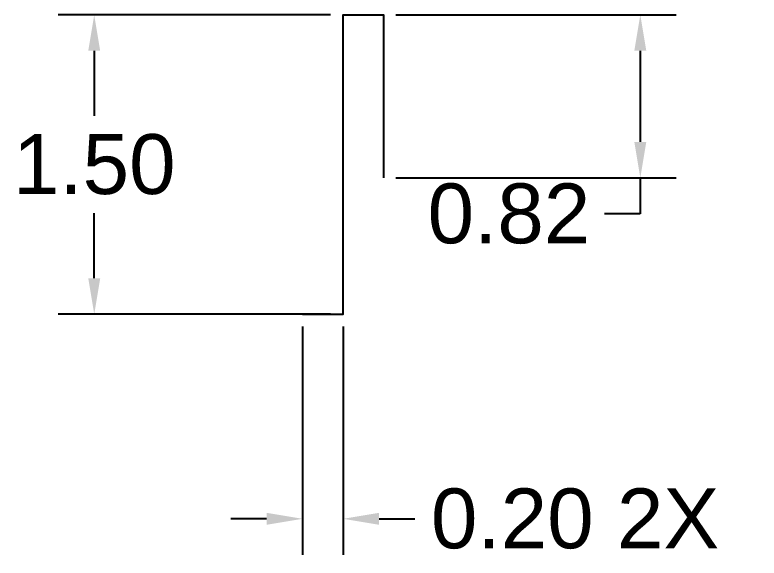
# Model space of a CAD drawing. Header units: centimetres. Extents: x 3.4 to 21.1, y 2.8 to 10.
# Drawn here: x 9.336 to 13.065, y 2.793 to 5.515 of the extents above; entities that cross this region are included whole.
import ezdxf

# ---------------------------------------------------------------- set-up
doc = ezdxf.new("R2010")
doc.units = ezdxf.units.CM
doc.header["$MEASUREMENT"] = 0
doc.layers.add('Cotare', color=2, linetype='Continuous')
doc.layers.add('Prindere_circuit_pcb_ecran', color=7, linetype='Continuous', true_color=0xdce882)
doc.styles.get("Standard").update_dxf_attribs({"font": 'arial.ttf'})
doc.dimstyles.get("Standard").update_dxf_attribs({"dimtxt": 0.3, "dimasz": 0.18, "dimexe": 0.18, "dimexo": 0.0625, "dimgap": 0.09, "dimtad": 0, "dimtih": 1, "dimtoh": 1, "dimzin": 0, "dimdsep": 46, "dimtxsty": 'Standard', "dimcen": 0.09, "dimadec": 0, "dimazin": 0, "dimtfac": 1, "dimtofl": 0, "dimtmove": 0, "dimatfit": 3, "dimfxl": 1, "dimtolj": 1, "dimtzin": 0, "dimarcsym": 0})

# ---------------------------------------------------------------- blocks, each defined once
blk = doc.blocks.new('*D27')
at = {"layer": 'Cotare', "color": 0, "lineweight": -2, "transparency": 16777216}
for p, q in [((10.7771, 3.9527), (10.7771, 2.8098)), ((10.9805, 3.9527), (10.9805, 2.8098)), ((10.5971, 2.9898), (10.4171, 2.9898)), ((11.1605, 2.9898), (11.3405, 2.9898))]:
    blk.add_line(p, q, dxfattribs=at)
at = {"layer": 'Cotare', "color": 0, "transparency": 16777216}
for points in [[(10.5971, 3.0198), (10.5971, 2.9598), (10.7771, 2.9898)], [(11.1605, 3.0198), (11.1605, 2.9598), (10.9805, 2.9898)]]:
    blk.add_solid(points, dxfattribs=at)
at = {"layer": 'Defpoints', "color": 0, "transparency": 16777216}
for p in [(10.7771, 4.0152), (10.9805, 4.0152), (10.9805, 2.9898)]:
    blk.add_point(p, dxfattribs=at)
at = {"layer": 'Cotare', "color": 0, "transparency": 16777216, "insert": (12.1428, 2.9898), "char_height": 0.3, "width": 1.844301, "attachment_point": 5}
blk.add_mtext('\\A1;0.20{\\fArial|b0|i0|c238|p34; 2X}', dxfattribs=at)
blk = doc.blocks.new('*D28')
at = {"layer": 'Cotare', "color": 0, "lineweight": -2, "transparency": 16777216}
for p, q in [((10.918, 5.5147), (9.5532, 5.5147)), ((9.7332, 5.3347), (9.7332, 5.0081)), ((9.7332, 4.1952), (9.7332, 4.5218)), ((10.918, 4.0152), (9.5532, 4.0152))]:
    blk.add_line(p, q, dxfattribs=at)
at = {"layer": 'Cotare', "color": 0, "transparency": 16777216}
for points in [[(9.7032, 5.3347), (9.7632, 5.3347), (9.7332, 5.5147)], [(9.7032, 4.1952), (9.7632, 4.1952), (9.7332, 4.0152)]]:
    blk.add_solid(points, dxfattribs=at)
at = {"layer": 'Defpoints', "color": 0, "transparency": 16777216}
for p in [(10.9805, 5.5147), (9.7332, 4.0152), (10.9805, 4.0152)]:
    blk.add_point(p, dxfattribs=at)
at = {"layer": 'Cotare', "color": 0, "transparency": 16777216, "insert": (9.7332, 4.765), "char_height": 0.3, "attachment_point": 5}
blk.add_mtext('\\A1;1.50', dxfattribs=at)
blk = doc.blocks.new('*D29')
at = {"layer": 'Cotare', "color": 0, "lineweight": -2, "transparency": 16777216}
for p, q in [((11.2446, 5.5147), (12.6496, 5.5147)), ((12.4696, 5.3347), (12.4696, 4.878)), ((11.2446, 4.698), (12.6496, 4.698)), ((12.4696, 4.698), (12.4696, 4.518)), ((12.4696, 4.518), (12.2896, 4.518))]:
    blk.add_line(p, q, dxfattribs=at)
at = {"layer": 'Cotare', "color": 0, "transparency": 16777216}
for points in [[(12.4396, 5.3347), (12.4996, 5.3347), (12.4696, 5.5147)], [(12.4396, 4.878), (12.4996, 4.878), (12.4696, 4.698)]]:
    blk.add_solid(points, dxfattribs=at)
at = {"layer": 'Defpoints', "color": 0, "transparency": 16777216}
for p in [(11.1821, 5.5147), (11.1821, 4.698), (12.4696, 4.698)]:
    blk.add_point(p, dxfattribs=at)
at = {"layer": 'Cotare', "color": 0, "transparency": 16777216, "insert": (11.8115, 4.518), "char_height": 0.3, "attachment_point": 5}
blk.add_mtext('\\A1;0.82', dxfattribs=at)

msp = doc.modelspace()

# ---------------------------------------------------------------- linework, layer by layer
at = {"layer": 'Prindere_circuit_pcb_ecran'}
msp.add_polyline3d([(10.7771, 4.0152, 0), (10.9805, 4.0152, 0), (10.9805, 5.5147, 0), (11.1821, 5.5147, 0), (11.1821, 4.698, 0)], dxfattribs=at)

# ---------------------------------------------------------------- dimensions: what is measured, and where the dimension line sits
at = {"layer": 'Cotare'}
for base, p1, p2, picture, middle in [((9.7332, 4.0152), (10.9805, 5.5147), (10.9805, 4.0152), '*D28', (9.7332, 4.765)), ((12.4696, 4.698), (11.1821, 5.5147), (11.1821, 4.698), '*D29', (11.8115, 4.518))]:
    dim = msp.add_linear_dim(base=base, p1=p1, p2=p2, angle=90, dimstyle='Standard', dxfattribs=at)
    dim.commit()
    dim.dimension.update_dxf_attribs({"geometry": picture, "text_midpoint": middle})
dim = msp.add_linear_dim(base=(10.9805, 2.9898), p1=(10.7771, 4.0152), p2=(10.9805, 4.0152), text='<>{\\fArial|b0|i0|c238|p34; 2X}', dimstyle='Standard', dxfattribs=at)
dim.commit()
dim.dimension.update_dxf_attribs({"geometry": '*D27', "text_midpoint": (12.1428, 2.9898)})

doc.saveas('drawing.dxf')
